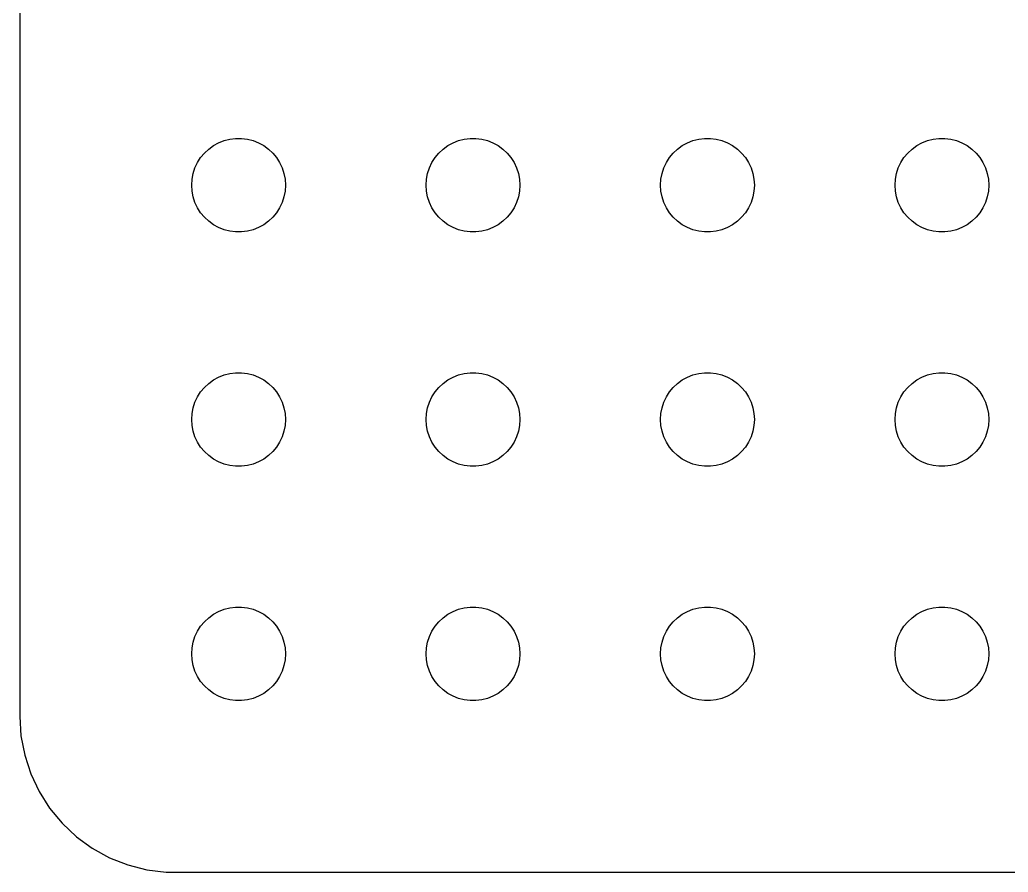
# Model space of a CAD drawing. Header units: metres. Extents: x -127 to 127, y -112 to 112.
# Drawn here: x -127 to -95.38, y -111.99 to -84.71 of the extents above; entities that cross this region are included whole.
import ezdxf

# ---------------------------------------------------------------- set-up
doc = ezdxf.new("R2010")
doc.units = ezdxf.units.M

msp = doc.modelspace()

# ---------------------------------------------------------------- linework, layer by layer
for p, q in [((-127, 107), (-127, -107)), ((-120.464, -88.5734), (-120.281, -88.5266)), ((-120.281, -88.5266), (-120.094, -88.503)), ((-120.094, -88.503), (-119.906, -88.503)), ((-119.906, -88.503), (-119.719, -88.5266)), ((-119.719, -88.5266), (-119.536, -88.5734)), ((-112.964, -88.5734), (-112.781, -88.5266)), ((-112.781, -88.5266), (-112.594, -88.503)), ((-112.594, -88.503), (-112.406, -88.503)), ((-112.406, -88.503), (-112.219, -88.5266)), ((-112.219, -88.5266), (-112.036, -88.5734)), ((-105.464, -88.5734), (-105.281, -88.5266)), ((-105.281, -88.5266), (-105.094, -88.503)), ((-105.094, -88.503), (-104.906, -88.503)), ((-104.906, -88.503), (-104.719, -88.5266)), ((-104.719, -88.5266), (-104.536, -88.5734)), ((-97.9635, -88.5734), (-97.7811, -88.5266)), ((-97.7811, -88.5266), (-97.5942, -88.503)), ((-97.5942, -88.503), (-97.4058, -88.503)), ((-97.4058, -88.503), (-97.2189, -88.5266)), ((-97.2189, -88.5266), (-97.0365, -88.5734)), ((-121.093, -88.9732), (-120.956, -88.8442)), ((-120.956, -88.8442), (-120.804, -88.7335)), ((-120.804, -88.7335), (-120.639, -88.6428)), ((-120.639, -88.6428), (-120.464, -88.5734)), ((-119.536, -88.5734), (-119.361, -88.6428)), ((-119.361, -88.6428), (-119.196, -88.7335)), ((-119.196, -88.7335), (-119.044, -88.8442)), ((-119.044, -88.8442), (-118.907, -88.9732)), ((-113.593, -88.9732), (-113.456, -88.8442)), ((-113.456, -88.8442), (-113.304, -88.7335)), ((-113.304, -88.7335), (-113.139, -88.6428)), ((-113.139, -88.6428), (-112.964, -88.5734)), ((-112.036, -88.5734), (-111.861, -88.6428)), ((-111.861, -88.6428), (-111.696, -88.7335)), ((-111.696, -88.7335), (-111.544, -88.8442)), ((-111.544, -88.8442), (-111.407, -88.9732)), ((-106.093, -88.9732), (-105.956, -88.8442)), ((-105.956, -88.8442), (-105.804, -88.7335)), ((-105.804, -88.7335), (-105.639, -88.6428)), ((-105.639, -88.6428), (-105.464, -88.5734)), ((-104.536, -88.5734), (-104.361, -88.6428)), ((-104.361, -88.6428), (-104.196, -88.7335)), ((-104.196, -88.7335), (-104.044, -88.8442)), ((-104.044, -88.8442), (-103.907, -88.9732)), ((-98.5934, -88.9732), (-98.4561, -88.8442)), ((-98.4561, -88.8442), (-98.3037, -88.7335)), ((-98.3037, -88.7335), (-98.1387, -88.6428)), ((-98.1387, -88.6428), (-97.9635, -88.5734)), ((-97.0365, -88.5734), (-96.8613, -88.6428)), ((-96.8613, -88.6428), (-96.6963, -88.7335)), ((-96.6963, -88.7335), (-96.5439, -88.8442)), ((-96.5439, -88.8442), (-96.4065, -88.9732)), ((-121.314, -89.2774), (-121.214, -89.1183)), ((-121.214, -89.1183), (-121.093, -88.9732)), ((-118.907, -88.9732), (-118.786, -89.1183)), ((-118.786, -89.1183), (-118.686, -89.2774)), ((-113.814, -89.2774), (-113.714, -89.1183)), ((-113.714, -89.1183), (-113.593, -88.9732)), ((-111.407, -88.9732), (-111.286, -89.1183)), ((-111.286, -89.1183), (-111.186, -89.2774)), ((-106.314, -89.2774), (-106.214, -89.1183)), ((-106.214, -89.1183), (-106.093, -88.9732)), ((-103.907, -88.9732), (-103.786, -89.1183)), ((-103.786, -89.1183), (-103.686, -89.2774)), ((-98.8145, -89.2774), (-98.7135, -89.1183)), ((-98.7135, -89.1183), (-98.5934, -88.9732)), ((-96.4065, -88.9732), (-96.2865, -89.1183)), ((-96.2865, -89.1183), (-96.1855, -89.2774)), ((-121.453, -89.627), (-121.395, -89.4478)), ((-121.395, -89.4478), (-121.314, -89.2774)), ((-118.686, -89.2774), (-118.605, -89.4478)), ((-118.605, -89.4478), (-118.547, -89.627)), ((-113.953, -89.627), (-113.895, -89.4478)), ((-113.895, -89.4478), (-113.814, -89.2774)), ((-111.186, -89.2774), (-111.105, -89.4478)), ((-111.105, -89.4478), (-111.047, -89.627)), ((-106.453, -89.627), (-106.395, -89.4478)), ((-106.395, -89.4478), (-106.314, -89.2774)), ((-103.686, -89.2774), (-103.605, -89.4478)), ((-103.605, -89.4478), (-103.547, -89.627)), ((-98.9529, -89.627), (-98.8947, -89.4478)), ((-98.8947, -89.4478), (-98.8145, -89.2774)), ((-96.1855, -89.2774), (-96.1053, -89.4478)), ((-96.1053, -89.4478), (-96.0471, -89.627)), ((-121.488, -89.812), (-121.453, -89.627)), ((-118.547, -89.627), (-118.512, -89.812)), ((-113.988, -89.812), (-113.953, -89.627)), ((-111.047, -89.627), (-111.012, -89.812)), ((-106.488, -89.812), (-106.453, -89.627)), ((-103.547, -89.627), (-103.512, -89.812)), ((-98.9882, -89.812), (-98.9529, -89.627)), ((-96.0471, -89.627), (-96.0118, -89.812)), ((-121.5, -90), (-121.488, -89.812)), ((-121.488, -90.188), (-121.5, -90)), ((-118.512, -89.812), (-118.5, -90)), ((-118.5, -90), (-118.512, -90.188)), ((-114, -90), (-113.988, -89.812)), ((-113.988, -90.188), (-114, -90)), ((-111.012, -89.812), (-111, -90)), ((-111, -90), (-111.012, -90.188)), ((-106.5, -90), (-106.488, -89.812)), ((-106.488, -90.188), (-106.5, -90)), ((-103.512, -89.812), (-103.5, -90)), ((-103.5, -90), (-103.512, -90.188)), ((-99, -90), (-98.9882, -89.812)), ((-98.9882, -90.188), (-99, -90)), ((-96.0118, -89.812), (-96, -90)), ((-96, -90), (-96.0118, -90.188)), ((-121.453, -90.373), (-121.488, -90.188)), ((-121.395, -90.5522), (-121.453, -90.373)), ((-118.547, -90.373), (-118.605, -90.5522)), ((-118.512, -90.188), (-118.547, -90.373)), ((-113.953, -90.373), (-113.988, -90.188)), ((-113.895, -90.5522), (-113.953, -90.373)), ((-111.047, -90.373), (-111.105, -90.5522)), ((-111.012, -90.188), (-111.047, -90.373)), ((-106.453, -90.373), (-106.488, -90.188)), ((-106.395, -90.5522), (-106.453, -90.373)), ((-103.547, -90.373), (-103.605, -90.5522)), ((-103.512, -90.188), (-103.547, -90.373)), ((-98.9529, -90.373), (-98.9882, -90.188)), ((-98.8947, -90.5522), (-98.9529, -90.373)), ((-96.0471, -90.373), (-96.1053, -90.5522)), ((-96.0118, -90.188), (-96.0471, -90.373)), ((-121.314, -90.7226), (-121.395, -90.5522)), ((-121.214, -90.8817), (-121.314, -90.7226)), ((-118.686, -90.7226), (-118.786, -90.8817)), ((-118.605, -90.5522), (-118.686, -90.7226)), ((-113.814, -90.7226), (-113.895, -90.5522)), ((-113.714, -90.8817), (-113.814, -90.7226)), ((-111.186, -90.7226), (-111.286, -90.8817)), ((-111.105, -90.5522), (-111.186, -90.7226)), ((-106.314, -90.7226), (-106.395, -90.5522)), ((-106.214, -90.8817), (-106.314, -90.7226)), ((-103.686, -90.7226), (-103.786, -90.8817)), ((-103.605, -90.5522), (-103.686, -90.7226)), ((-98.8145, -90.7226), (-98.8947, -90.5522)), ((-98.7135, -90.8817), (-98.8145, -90.7226)), ((-96.1855, -90.7226), (-96.2865, -90.8817)), ((-96.1053, -90.5522), (-96.1855, -90.7226)), ((-121.093, -91.0268), (-121.214, -90.8817)), ((-120.956, -91.1558), (-121.093, -91.0268)), ((-118.907, -91.0268), (-119.044, -91.1558)), ((-118.786, -90.8817), (-118.907, -91.0268)), ((-113.593, -91.0268), (-113.714, -90.8817)), ((-113.456, -91.1558), (-113.593, -91.0268)), ((-111.407, -91.0268), (-111.544, -91.1558)), ((-111.286, -90.8817), (-111.407, -91.0268)), ((-106.093, -91.0268), (-106.214, -90.8817)), ((-105.956, -91.1558), (-106.093, -91.0268)), ((-103.907, -91.0268), (-104.044, -91.1558)), ((-103.786, -90.8817), (-103.907, -91.0268)), ((-98.5934, -91.0268), (-98.7135, -90.8817)), ((-98.4561, -91.1558), (-98.5934, -91.0268)), ((-96.4065, -91.0268), (-96.5439, -91.1558)), ((-96.2865, -90.8817), (-96.4065, -91.0268)), ((-120.804, -91.2665), (-120.956, -91.1558)), ((-120.639, -91.3572), (-120.804, -91.2665)), ((-120.464, -91.4266), (-120.639, -91.3572)), ((-119.361, -91.3572), (-119.536, -91.4266)), ((-119.196, -91.2665), (-119.361, -91.3572)), ((-119.044, -91.1558), (-119.196, -91.2665)), ((-113.304, -91.2665), (-113.456, -91.1558)), ((-113.139, -91.3572), (-113.304, -91.2665)), ((-112.964, -91.4266), (-113.139, -91.3572)), ((-111.861, -91.3572), (-112.036, -91.4266)), ((-111.696, -91.2665), (-111.861, -91.3572)), ((-111.544, -91.1558), (-111.696, -91.2665)), ((-105.804, -91.2665), (-105.956, -91.1558)), ((-105.639, -91.3572), (-105.804, -91.2665)), ((-105.464, -91.4266), (-105.639, -91.3572)), ((-104.361, -91.3572), (-104.536, -91.4266)), ((-104.196, -91.2665), (-104.361, -91.3572)), ((-104.044, -91.1558), (-104.196, -91.2665)), ((-98.3037, -91.2665), (-98.4561, -91.1558)), ((-98.1387, -91.3572), (-98.3037, -91.2665)), ((-97.9635, -91.4266), (-98.1387, -91.3572)), ((-96.8613, -91.3572), (-97.0365, -91.4266)), ((-96.6963, -91.2665), (-96.8613, -91.3572)), ((-96.5439, -91.1558), (-96.6963, -91.2665)), ((-120.281, -91.4734), (-120.464, -91.4266)), ((-120.094, -91.497), (-120.281, -91.4734)), ((-119.906, -91.497), (-120.094, -91.497)), ((-119.719, -91.4734), (-119.906, -91.497)), ((-119.536, -91.4266), (-119.719, -91.4734)), ((-112.781, -91.4734), (-112.964, -91.4266)), ((-112.594, -91.497), (-112.781, -91.4734)), ((-112.406, -91.497), (-112.594, -91.497)), ((-112.219, -91.4734), (-112.406, -91.497)), ((-112.036, -91.4266), (-112.219, -91.4734)), ((-105.281, -91.4734), (-105.464, -91.4266)), ((-105.094, -91.497), (-105.281, -91.4734)), ((-104.906, -91.497), (-105.094, -91.497)), ((-104.719, -91.4734), (-104.906, -91.497)), ((-104.536, -91.4266), (-104.719, -91.4734)), ((-97.7811, -91.4734), (-97.9635, -91.4266)), ((-97.5942, -91.497), (-97.7811, -91.4734)), ((-97.4058, -91.497), (-97.5942, -91.497)), ((-97.2189, -91.4734), (-97.4058, -91.497)), ((-97.0365, -91.4266), (-97.2189, -91.4734)), ((-120.639, -96.1428), (-120.464, -96.0734)), ((-120.464, -96.0734), (-120.281, -96.0266)), ((-120.281, -96.0266), (-120.094, -96.003)), ((-120.094, -96.003), (-119.906, -96.003)), ((-119.906, -96.003), (-119.719, -96.0266)), ((-119.719, -96.0266), (-119.536, -96.0734)), ((-119.536, -96.0734), (-119.361, -96.1428)), ((-113.139, -96.1428), (-112.964, -96.0734)), ((-112.964, -96.0734), (-112.781, -96.0266)), ((-112.781, -96.0266), (-112.594, -96.003)), ((-112.594, -96.003), (-112.406, -96.003)), ((-112.406, -96.003), (-112.219, -96.0266)), ((-112.219, -96.0266), (-112.036, -96.0734)), ((-112.036, -96.0734), (-111.861, -96.1428)), ((-105.639, -96.1428), (-105.464, -96.0734)), ((-105.464, -96.0734), (-105.281, -96.0266)), ((-105.281, -96.0266), (-105.094, -96.003)), ((-105.094, -96.003), (-104.906, -96.003)), ((-104.906, -96.003), (-104.719, -96.0266)), ((-104.719, -96.0266), (-104.536, -96.0734)), ((-104.536, -96.0734), (-104.361, -96.1428)), ((-98.1387, -96.1428), (-97.9635, -96.0734)), ((-97.9635, -96.0734), (-97.7811, -96.0266)), ((-97.7811, -96.0266), (-97.5942, -96.003)), ((-97.5942, -96.003), (-97.4058, -96.003)), ((-97.4058, -96.003), (-97.2189, -96.0266)), ((-97.2189, -96.0266), (-97.0365, -96.0734)), ((-97.0365, -96.0734), (-96.8613, -96.1428)), ((-121.093, -96.4732), (-120.956, -96.3442)), ((-120.956, -96.3442), (-120.804, -96.2335)), ((-120.804, -96.2335), (-120.639, -96.1428)), ((-119.361, -96.1428), (-119.196, -96.2335)), ((-119.196, -96.2335), (-119.044, -96.3442)), ((-119.044, -96.3442), (-118.907, -96.4732)), ((-113.593, -96.4732), (-113.456, -96.3442)), ((-113.456, -96.3442), (-113.304, -96.2335)), ((-113.304, -96.2335), (-113.139, -96.1428)), ((-111.861, -96.1428), (-111.696, -96.2335)), ((-111.696, -96.2335), (-111.544, -96.3442)), ((-111.544, -96.3442), (-111.407, -96.4732)), ((-106.093, -96.4732), (-105.956, -96.3442)), ((-105.956, -96.3442), (-105.804, -96.2335)), ((-105.804, -96.2335), (-105.639, -96.1428)), ((-104.361, -96.1428), (-104.196, -96.2335)), ((-104.196, -96.2335), (-104.044, -96.3442)), ((-104.044, -96.3442), (-103.907, -96.4732)), ((-98.5934, -96.4732), (-98.4561, -96.3442)), ((-98.4561, -96.3442), (-98.3037, -96.2335)), ((-98.3037, -96.2335), (-98.1387, -96.1428)), ((-96.8613, -96.1428), (-96.6963, -96.2335)), ((-96.6963, -96.2335), (-96.5439, -96.3442)), ((-96.5439, -96.3442), (-96.4065, -96.4732)), ((-121.314, -96.7774), (-121.214, -96.6183)), ((-121.214, -96.6183), (-121.093, -96.4732)), ((-118.907, -96.4732), (-118.786, -96.6183)), ((-118.786, -96.6183), (-118.686, -96.7774)), ((-113.814, -96.7774), (-113.714, -96.6183)), ((-113.714, -96.6183), (-113.593, -96.4732)), ((-111.407, -96.4732), (-111.286, -96.6183)), ((-111.286, -96.6183), (-111.186, -96.7774)), ((-106.314, -96.7774), (-106.214, -96.6183)), ((-106.214, -96.6183), (-106.093, -96.4732)), ((-103.907, -96.4732), (-103.786, -96.6183)), ((-103.786, -96.6183), (-103.686, -96.7774)), ((-98.8145, -96.7774), (-98.7135, -96.6183)), ((-98.7135, -96.6183), (-98.5934, -96.4732)), ((-96.4065, -96.4732), (-96.2865, -96.6183)), ((-96.2865, -96.6183), (-96.1855, -96.7774)), ((-121.453, -97.127), (-121.395, -96.9478)), ((-121.395, -96.9478), (-121.314, -96.7774)), ((-118.686, -96.7774), (-118.605, -96.9478)), ((-118.605, -96.9478), (-118.547, -97.127)), ((-113.953, -97.127), (-113.895, -96.9478)), ((-113.895, -96.9478), (-113.814, -96.7774)), ((-111.186, -96.7774), (-111.105, -96.9478)), ((-111.105, -96.9478), (-111.047, -97.127)), ((-106.453, -97.127), (-106.395, -96.9478)), ((-106.395, -96.9478), (-106.314, -96.7774)), ((-103.686, -96.7774), (-103.605, -96.9478)), ((-103.605, -96.9478), (-103.547, -97.127)), ((-98.9529, -97.127), (-98.8947, -96.9478)), ((-98.8947, -96.9478), (-98.8145, -96.7774)), ((-96.1855, -96.7774), (-96.1053, -96.9478)), ((-96.1053, -96.9478), (-96.0471, -97.127)), ((-121.5, -97.5), (-121.488, -97.312)), ((-121.488, -97.312), (-121.453, -97.127)), ((-118.547, -97.127), (-118.512, -97.312)), ((-118.512, -97.312), (-118.5, -97.5)), ((-114, -97.5), (-113.988, -97.312)), ((-113.988, -97.312), (-113.953, -97.127)), ((-111.047, -97.127), (-111.012, -97.312)), ((-111.012, -97.312), (-111, -97.5)), ((-106.5, -97.5), (-106.488, -97.312)), ((-106.488, -97.312), (-106.453, -97.127)), ((-103.547, -97.127), (-103.512, -97.312)), ((-103.512, -97.312), (-103.5, -97.5)), ((-99, -97.5), (-98.9882, -97.312)), ((-98.9882, -97.312), (-98.9529, -97.127)), ((-96.0471, -97.127), (-96.0118, -97.312)), ((-96.0118, -97.312), (-96, -97.5)), ((-121.488, -97.688), (-121.5, -97.5)), ((-121.453, -97.873), (-121.488, -97.688)), ((-118.512, -97.688), (-118.547, -97.873)), ((-118.5, -97.5), (-118.512, -97.688)), ((-113.988, -97.688), (-114, -97.5)), ((-113.953, -97.873), (-113.988, -97.688)), ((-111.012, -97.688), (-111.047, -97.873)), ((-111, -97.5), (-111.012, -97.688)), ((-106.488, -97.688), (-106.5, -97.5)), ((-106.453, -97.873), (-106.488, -97.688)), ((-103.512, -97.688), (-103.547, -97.873)), ((-103.5, -97.5), (-103.512, -97.688)), ((-98.9882, -97.688), (-99, -97.5)), ((-98.9529, -97.873), (-98.9882, -97.688)), ((-96.0118, -97.688), (-96.0471, -97.873)), ((-96, -97.5), (-96.0118, -97.688)), ((-121.395, -98.0522), (-121.453, -97.873)), ((-118.547, -97.873), (-118.605, -98.0522)), ((-113.895, -98.0522), (-113.953, -97.873)), ((-111.047, -97.873), (-111.105, -98.0522)), ((-106.395, -98.0522), (-106.453, -97.873)), ((-103.547, -97.873), (-103.605, -98.0522)), ((-98.8947, -98.0522), (-98.9529, -97.873)), ((-96.0471, -97.873), (-96.1053, -98.0522)), ((-121.314, -98.2226), (-121.395, -98.0522)), ((-121.214, -98.3817), (-121.314, -98.2226)), ((-118.686, -98.2226), (-118.786, -98.3817)), ((-118.605, -98.0522), (-118.686, -98.2226)), ((-113.814, -98.2226), (-113.895, -98.0522)), ((-113.714, -98.3817), (-113.814, -98.2226)), ((-111.186, -98.2226), (-111.286, -98.3817)), ((-111.105, -98.0522), (-111.186, -98.2226)), ((-106.314, -98.2226), (-106.395, -98.0522)), ((-106.214, -98.3817), (-106.314, -98.2226)), ((-103.686, -98.2226), (-103.786, -98.3817)), ((-103.605, -98.0522), (-103.686, -98.2226)), ((-98.8145, -98.2226), (-98.8947, -98.0522)), ((-98.7135, -98.3817), (-98.8145, -98.2226)), ((-96.1855, -98.2226), (-96.2865, -98.3817)), ((-96.1053, -98.0522), (-96.1855, -98.2226)), ((-121.093, -98.5268), (-121.214, -98.3817)), ((-120.956, -98.6558), (-121.093, -98.5268)), ((-120.804, -98.7665), (-120.956, -98.6558)), ((-119.044, -98.6558), (-119.196, -98.7665)), ((-118.907, -98.5268), (-119.044, -98.6558)), ((-118.786, -98.3817), (-118.907, -98.5268)), ((-113.593, -98.5268), (-113.714, -98.3817)), ((-113.456, -98.6558), (-113.593, -98.5268)), ((-113.304, -98.7665), (-113.456, -98.6558)), ((-111.544, -98.6558), (-111.696, -98.7665)), ((-111.407, -98.5268), (-111.544, -98.6558)), ((-111.286, -98.3817), (-111.407, -98.5268)), ((-106.093, -98.5268), (-106.214, -98.3817)), ((-105.956, -98.6558), (-106.093, -98.5268)), ((-105.804, -98.7665), (-105.956, -98.6558)), ((-104.044, -98.6558), (-104.196, -98.7665)), ((-103.907, -98.5268), (-104.044, -98.6558)), ((-103.786, -98.3817), (-103.907, -98.5268)), ((-98.5934, -98.5268), (-98.7135, -98.3817)), ((-98.4561, -98.6558), (-98.5934, -98.5268)), ((-98.3037, -98.7665), (-98.4561, -98.6558)), ((-96.5439, -98.6558), (-96.6963, -98.7665)), ((-96.4065, -98.5268), (-96.5439, -98.6558)), ((-96.2865, -98.3817), (-96.4065, -98.5268)), ((-120.639, -98.8572), (-120.804, -98.7665)), ((-120.464, -98.9266), (-120.639, -98.8572)), ((-120.281, -98.9734), (-120.464, -98.9266)), ((-120.094, -98.997), (-120.281, -98.9734)), ((-119.719, -98.9734), (-119.906, -98.997)), ((-119.536, -98.9266), (-119.719, -98.9734)), ((-119.361, -98.8572), (-119.536, -98.9266)), ((-119.196, -98.7665), (-119.361, -98.8572)), ((-113.139, -98.8572), (-113.304, -98.7665)), ((-112.964, -98.9266), (-113.139, -98.8572)), ((-112.781, -98.9734), (-112.964, -98.9266)), ((-112.594, -98.997), (-112.781, -98.9734)), ((-112.219, -98.9734), (-112.406, -98.997)), ((-112.036, -98.9266), (-112.219, -98.9734)), ((-111.861, -98.8572), (-112.036, -98.9266)), ((-111.696, -98.7665), (-111.861, -98.8572)), ((-105.639, -98.8572), (-105.804, -98.7665)), ((-105.464, -98.9266), (-105.639, -98.8572)), ((-105.281, -98.9734), (-105.464, -98.9266)), ((-105.094, -98.997), (-105.281, -98.9734)), ((-104.719, -98.9734), (-104.906, -98.997)), ((-104.536, -98.9266), (-104.719, -98.9734)), ((-104.361, -98.8572), (-104.536, -98.9266)), ((-104.196, -98.7665), (-104.361, -98.8572)), ((-98.1387, -98.8572), (-98.3037, -98.7665)), ((-97.9635, -98.9266), (-98.1387, -98.8572)), ((-97.7811, -98.9734), (-97.9635, -98.9266)), ((-97.5942, -98.997), (-97.7811, -98.9734)), ((-97.2189, -98.9734), (-97.4058, -98.997)), ((-97.0365, -98.9266), (-97.2189, -98.9734)), ((-96.8613, -98.8572), (-97.0365, -98.9266)), ((-96.6963, -98.7665), (-96.8613, -98.8572)), ((-119.906, -98.997), (-120.094, -98.997)), ((-112.406, -98.997), (-112.594, -98.997)), ((-104.906, -98.997), (-105.094, -98.997)), ((-97.4058, -98.997), (-97.5942, -98.997)), ((-120.804, -103.734), (-120.639, -103.643)), ((-120.639, -103.643), (-120.464, -103.573)), ((-120.464, -103.573), (-120.281, -103.527)), ((-120.281, -103.527), (-120.094, -103.503)), ((-120.094, -103.503), (-119.906, -103.503)), ((-119.906, -103.503), (-119.719, -103.527)), ((-119.719, -103.527), (-119.536, -103.573)), ((-119.536, -103.573), (-119.361, -103.643)), ((-119.361, -103.643), (-119.196, -103.734)), ((-113.304, -103.734), (-113.139, -103.643)), ((-113.139, -103.643), (-112.964, -103.573)), ((-112.964, -103.573), (-112.781, -103.527)), ((-112.781, -103.527), (-112.594, -103.503)), ((-112.594, -103.503), (-112.406, -103.503)), ((-112.406, -103.503), (-112.219, -103.527)), ((-112.219, -103.527), (-112.036, -103.573)), ((-112.036, -103.573), (-111.861, -103.643)), ((-111.861, -103.643), (-111.696, -103.734)), ((-105.804, -103.734), (-105.639, -103.643)), ((-105.639, -103.643), (-105.464, -103.573)), ((-105.464, -103.573), (-105.281, -103.527)), ((-105.281, -103.527), (-105.094, -103.503)), ((-105.094, -103.503), (-104.906, -103.503)), ((-104.906, -103.503), (-104.719, -103.527)), ((-104.719, -103.527), (-104.536, -103.573)), ((-104.536, -103.573), (-104.361, -103.643)), ((-104.361, -103.643), (-104.196, -103.734)), ((-98.3037, -103.734), (-98.1387, -103.643)), ((-98.1387, -103.643), (-97.9635, -103.573)), ((-97.9635, -103.573), (-97.7811, -103.527)), ((-97.7811, -103.527), (-97.5942, -103.503)), ((-97.5942, -103.503), (-97.4058, -103.503)), ((-97.4058, -103.503), (-97.2189, -103.527)), ((-97.2189, -103.527), (-97.0365, -103.573)), ((-97.0365, -103.573), (-96.8613, -103.643)), ((-96.8613, -103.643), (-96.6963, -103.734)), ((-121.214, -104.118), (-121.093, -103.973)), ((-121.093, -103.973), (-120.956, -103.844)), ((-120.956, -103.844), (-120.804, -103.734)), ((-119.196, -103.734), (-119.044, -103.844)), ((-119.044, -103.844), (-118.907, -103.973)), ((-118.907, -103.973), (-118.786, -104.118)), ((-113.714, -104.118), (-113.593, -103.973)), ((-113.593, -103.973), (-113.456, -103.844)), ((-113.456, -103.844), (-113.304, -103.734)), ((-111.696, -103.734), (-111.544, -103.844)), ((-111.544, -103.844), (-111.407, -103.973)), ((-111.407, -103.973), (-111.286, -104.118)), ((-106.214, -104.118), (-106.093, -103.973)), ((-106.093, -103.973), (-105.956, -103.844)), ((-105.956, -103.844), (-105.804, -103.734)), ((-104.196, -103.734), (-104.044, -103.844)), ((-104.044, -103.844), (-103.907, -103.973)), ((-103.907, -103.973), (-103.786, -104.118)), ((-98.7135, -104.118), (-98.5934, -103.973)), ((-98.5934, -103.973), (-98.4561, -103.844)), ((-98.4561, -103.844), (-98.3037, -103.734)), ((-96.6963, -103.734), (-96.5439, -103.844)), ((-96.5439, -103.844), (-96.4065, -103.973)), ((-96.4065, -103.973), (-96.2865, -104.118)), ((-121.395, -104.448), (-121.314, -104.277)), ((-121.314, -104.277), (-121.214, -104.118)), ((-118.786, -104.118), (-118.686, -104.277)), ((-118.686, -104.277), (-118.605, -104.448)), ((-113.895, -104.448), (-113.814, -104.277)), ((-113.814, -104.277), (-113.714, -104.118)), ((-111.286, -104.118), (-111.186, -104.277)), ((-111.186, -104.277), (-111.105, -104.448)), ((-106.395, -104.448), (-106.314, -104.277)), ((-106.314, -104.277), (-106.214, -104.118)), ((-103.786, -104.118), (-103.686, -104.277)), ((-103.686, -104.277), (-103.605, -104.448)), ((-98.8947, -104.448), (-98.8145, -104.277)), ((-98.8145, -104.277), (-98.7135, -104.118)), ((-96.2865, -104.118), (-96.1855, -104.277)), ((-96.1855, -104.277), (-96.1053, -104.448)), ((-121.488, -104.812), (-121.453, -104.627)), ((-121.453, -104.627), (-121.395, -104.448)), ((-118.605, -104.448), (-118.547, -104.627)), ((-118.547, -104.627), (-118.512, -104.812)), ((-113.988, -104.812), (-113.953, -104.627)), ((-113.953, -104.627), (-113.895, -104.448)), ((-111.105, -104.448), (-111.047, -104.627)), ((-111.047, -104.627), (-111.012, -104.812)), ((-106.488, -104.812), (-106.453, -104.627)), ((-106.453, -104.627), (-106.395, -104.448)), ((-103.605, -104.448), (-103.547, -104.627)), ((-103.547, -104.627), (-103.512, -104.812)), ((-98.9882, -104.812), (-98.9529, -104.627)), ((-98.9529, -104.627), (-98.8947, -104.448)), ((-96.1053, -104.448), (-96.0471, -104.627)), ((-96.0471, -104.627), (-96.0118, -104.812)), ((-121.5, -105), (-121.488, -104.812)), ((-118.512, -104.812), (-118.5, -105)), ((-114, -105), (-113.988, -104.812)), ((-111.012, -104.812), (-111, -105)), ((-106.5, -105), (-106.488, -104.812)), ((-103.512, -104.812), (-103.5, -105)), ((-99, -105), (-98.9882, -104.812)), ((-96.0118, -104.812), (-96, -105)), ((-121.488, -105.188), (-121.5, -105)), ((-121.453, -105.373), (-121.488, -105.188)), ((-118.512, -105.188), (-118.547, -105.373)), ((-118.5, -105), (-118.512, -105.188)), ((-113.988, -105.188), (-114, -105)), ((-113.953, -105.373), (-113.988, -105.188)), ((-111.012, -105.188), (-111.047, -105.373)), ((-111, -105), (-111.012, -105.188)), ((-106.488, -105.188), (-106.5, -105)), ((-106.453, -105.373), (-106.488, -105.188)), ((-103.512, -105.188), (-103.547, -105.373)), ((-103.5, -105), (-103.512, -105.188)), ((-98.9882, -105.188), (-99, -105)), ((-98.9529, -105.373), (-98.9882, -105.188)), ((-96.0118, -105.188), (-96.0471, -105.373)), ((-96, -105), (-96.0118, -105.188)), ((-121.395, -105.552), (-121.453, -105.373)), ((-121.314, -105.723), (-121.395, -105.552)), ((-118.605, -105.552), (-118.686, -105.723)), ((-118.547, -105.373), (-118.605, -105.552)), ((-113.895, -105.552), (-113.953, -105.373)), ((-113.814, -105.723), (-113.895, -105.552)), ((-111.105, -105.552), (-111.186, -105.723)), ((-111.047, -105.373), (-111.105, -105.552)), ((-106.395, -105.552), (-106.453, -105.373)), ((-106.314, -105.723), (-106.395, -105.552)), ((-103.605, -105.552), (-103.686, -105.723)), ((-103.547, -105.373), (-103.605, -105.552)), ((-98.8947, -105.552), (-98.9529, -105.373)), ((-98.8145, -105.723), (-98.8947, -105.552)), ((-96.1053, -105.552), (-96.1855, -105.723)), ((-96.0471, -105.373), (-96.1053, -105.552)), ((-121.214, -105.882), (-121.314, -105.723)), ((-121.093, -106.027), (-121.214, -105.882)), ((-118.786, -105.882), (-118.907, -106.027)), ((-118.686, -105.723), (-118.786, -105.882)), ((-113.714, -105.882), (-113.814, -105.723)), ((-113.593, -106.027), (-113.714, -105.882)), ((-111.286, -105.882), (-111.407, -106.027)), ((-111.186, -105.723), (-111.286, -105.882)), ((-106.214, -105.882), (-106.314, -105.723)), ((-106.093, -106.027), (-106.214, -105.882)), ((-103.786, -105.882), (-103.907, -106.027)), ((-103.686, -105.723), (-103.786, -105.882)), ((-98.7135, -105.882), (-98.8145, -105.723)), ((-98.5934, -106.027), (-98.7135, -105.882)), ((-96.2865, -105.882), (-96.4065, -106.027)), ((-96.1855, -105.723), (-96.2865, -105.882)), ((-120.956, -106.156), (-121.093, -106.027)), ((-120.804, -106.266), (-120.956, -106.156)), ((-119.044, -106.156), (-119.196, -106.266)), ((-118.907, -106.027), (-119.044, -106.156)), ((-113.456, -106.156), (-113.593, -106.027)), ((-113.304, -106.266), (-113.456, -106.156)), ((-111.544, -106.156), (-111.696, -106.266)), ((-111.407, -106.027), (-111.544, -106.156)), ((-105.956, -106.156), (-106.093, -106.027)), ((-105.804, -106.266), (-105.956, -106.156)), ((-104.044, -106.156), (-104.196, -106.266)), ((-103.907, -106.027), (-104.044, -106.156)), ((-98.4561, -106.156), (-98.5934, -106.027)), ((-98.3037, -106.266), (-98.4561, -106.156)), ((-96.5439, -106.156), (-96.6963, -106.266)), ((-96.4065, -106.027), (-96.5439, -106.156)), ((-120.639, -106.357), (-120.804, -106.266)), ((-120.464, -106.427), (-120.639, -106.357)), ((-120.281, -106.473), (-120.464, -106.427)), ((-120.094, -106.497), (-120.281, -106.473)), ((-119.906, -106.497), (-120.094, -106.497)), ((-119.719, -106.473), (-119.906, -106.497)), ((-119.536, -106.427), (-119.719, -106.473)), ((-119.361, -106.357), (-119.536, -106.427)), ((-119.196, -106.266), (-119.361, -106.357)), ((-113.139, -106.357), (-113.304, -106.266)), ((-112.964, -106.427), (-113.139, -106.357)), ((-112.781, -106.473), (-112.964, -106.427)), ((-112.594, -106.497), (-112.781, -106.473)), ((-112.406, -106.497), (-112.594, -106.497)), ((-112.219, -106.473), (-112.406, -106.497)), ((-112.036, -106.427), (-112.219, -106.473)), ((-111.861, -106.357), (-112.036, -106.427)), ((-111.696, -106.266), (-111.861, -106.357)), ((-105.639, -106.357), (-105.804, -106.266)), ((-105.464, -106.427), (-105.639, -106.357)), ((-105.281, -106.473), (-105.464, -106.427)), ((-105.094, -106.497), (-105.281, -106.473)), ((-104.906, -106.497), (-105.094, -106.497)), ((-104.719, -106.473), (-104.906, -106.497)), ((-104.536, -106.427), (-104.719, -106.473)), ((-104.361, -106.357), (-104.536, -106.427)), ((-104.196, -106.266), (-104.361, -106.357)), ((-98.1387, -106.357), (-98.3037, -106.266)), ((-97.9635, -106.427), (-98.1387, -106.357)), ((-97.7811, -106.473), (-97.9635, -106.427)), ((-97.5942, -106.497), (-97.7811, -106.473)), ((-97.4058, -106.497), (-97.5942, -106.497)), ((-97.2189, -106.473), (-97.4058, -106.497)), ((-97.0365, -106.427), (-97.2189, -106.473)), ((-96.8613, -106.357), (-97.0365, -106.427)), ((-96.6963, -106.266), (-96.8613, -106.357)), ((-127, -107), (-126.961, -107.627)), ((-126.961, -107.627), (-126.843, -108.243)), ((-126.843, -108.243), (-126.649, -108.841)), ((-126.649, -108.841), (-126.382, -109.409)), ((-126.382, -109.409), (-126.045, -109.939)), ((-126.045, -109.939), (-125.645, -110.423)), ((-125.645, -110.423), (-125.187, -110.853)), ((-125.187, -110.853), (-124.679, -111.222)), ((-124.679, -111.222), (-124.129, -111.524)), ((-124.129, -111.524), (-123.545, -111.755)), ((-123.545, -111.755), (-122.937, -111.911)), ((-122.937, -111.911), (-122.314, -111.99)), ((-122.314, -111.99), (122.314, -111.99))]:
    msp.add_line(p, q)

doc.saveas('drawing.dxf')
